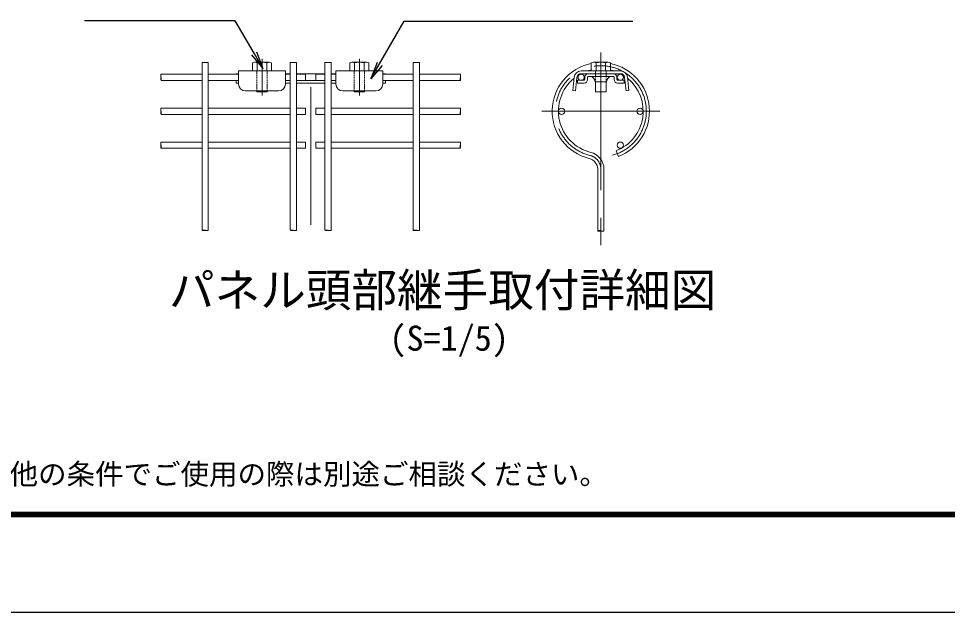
# Model space of a CAD drawing. Units: millimetres, scale not verified, with parts at other scales. Extents: x -4200 to 4200, y -2970 to 2970.
# Drawn here: x -2453 to -314, y -2970 to -1602 of the extents above; entities that cross this region are included whole.
import ezdxf
from ezdxf.enums import TextEntityAlignment as Align

# ---------------------------------------------------------------- set-up
doc = ezdxf.new("R2010")
doc.units = ezdxf.units.MM
doc.header["$LTSCALE"] = 10
doc.linetypes.add('USER1', pattern=[50.8, 31.75, -6.35, 6.35, -6.35])
doc.linetypes.add('USER2', pattern=[0.375, 0.25, -0.125])
for name, color, linetype, lineweight in [('0-1_D-STR3', 3, 'Continuous', 13), ('0-2_D-BMK', 2, 'USER1', 13), ('0-5_D-STR2', 7, 'Continuous', 13), ('0-8_D-STR-TXT', 7, 'Continuous', 25), ('0-C_D-TTL', 7, 'Continuous', 25)]:
    doc.layers.add(name, color=color, linetype=linetype, lineweight=lineweight)
doc.layers.add('0-9_D-TTL-TXT', color=7, linetype='Continuous')
doc.styles.add('ＭＳ ゴシック', font='')
doc.styles.get('ＭＳ ゴシック').set_extended_font_data('MS Gothic')

# ---------------------------------------------------------------- blocks, each defined once
blk = doc.blocks.new('MLeader1')
at = {"layer": '0-8_D-STR-TXT'}
blk.add_line((-1615.99, -1710.02), (-1641.77, -1741.32), dxfattribs=at)
for points in [[(-1621.77, -1706.68), (-1564.88, -1608.15), (-1045.64, -1608.15), (-1038.44, -1608.15)], [(-1627.54, -1703.35), (-1641.77, -1741.32), (-1621.77, -1706.68)]]:
    blk.add_lwpolyline(points, dxfattribs=at)
blk = doc.blocks.new('MLeader2')
at = {"layer": '0-8_D-STR-TXT'}
blk.add_line((-1904.88, -1678.83), (-1890.65, -1716.8), dxfattribs=at)
for points in [[(-1910.65, -1682.16), (-1953.96, -1607.15), (-2293.53, -1607.15), (-2300.73, -1607.15)], [(-1916.43, -1685.49), (-1890.65, -1716.8), (-1910.65, -1682.16)]]:
    blk.add_lwpolyline(points, dxfattribs=at)

msp = doc.modelspace()

# ---------------------------------------------------------------- linework, layer by layer
at = {"layer": '0-1_D-STR3'}
for p, q in [((-1914.22, -1722.86), (-1914.22, -1704.33)), ((-1908.71, -1702.86), (-1875.67, -1702.86)), ((-1903.2, -1722.86), (-1903.2, -1704.33)), ((-1881.18, -1722.86), (-1881.18, -1704.33)), ((-1870.17, -1704.33), (-1870.17, -1722.86)), ((-1690.24, -1722.86), (-1690.24, -1704.33)), ((-1684.74, -1702.86), (-1651.7, -1702.86)), ((-1679.23, -1722.86), (-1679.23, -1704.33)), ((-1657.2, -1722.86), (-1657.2, -1704.33)), ((-1646.19, -1704.33), (-1646.19, -1722.86)), ((-1134.36, -1722.74), (-1134.36, -1704.21)), ((-1128.85, -1702.74), (-1095.82, -1702.74)), ((-1123.35, -1722.74), (-1123.35, -1704.21)), ((-1101.32, -1722.74), (-1101.32, -1704.21)), ((-1090.31, -1704.21), (-1090.31, -1722.74)), ((-1952.19, -1729.26), (-1946.19, -1729.26)), ((-1952.19, -1730.06), (-1952.19, -1729.26)), ((-1946.19, -1722.86), (-1946.19, -1752.86)), ((-1946.19, -1722.86), (-1838.19, -1722.86)), ((-1914.22, -1722.86), (-1870.17, -1722.86)), ((-1912.19, -1722.86), (-1872.19, -1722.86)), ((-1838.19, -1722.86), (-1838.19, -1752.86)), ((-1838.19, -1729.26), (-1827.36, -1729.26)), ((-1812.96, -1729.26), (-1747.42, -1729.26)), ((-1732.96, -1729.26), (-1722.19, -1729.26)), ((-1722.19, -1722.86), (-1722.19, -1752.86)), ((-1722.19, -1722.86), (-1614.19, -1722.86)), ((-1690.24, -1722.86), (-1646.19, -1722.86)), ((-1688.22, -1722.86), (-1648.22, -1722.86)), ((-1688.19, -1722.86), (-1648.19, -1722.86)), ((-1614.19, -1722.86), (-1614.19, -1752.86)), ((-1614.19, -1729.26), (-1608.19, -1729.26)), ((-1608.19, -1729.26), (-1608.19, -1730.06)), ((-1157.63, -1722.74), (-1066.99, -1722.74)), ((-1157.63, -1729.14), (-1066.99, -1729.14)), ((-1134.36, -1722.74), (-1090.31, -1722.74)), ((-1952.19, -1744.46), (-1946.19, -1744.46)), ((-1952.19, -1750.86), (-1952.19, -1744.46)), ((-1952.19, -1750.86), (-1946.19, -1750.86)), ((-1827.36, -1744.46), (-1838.19, -1744.46)), ((-1838.19, -1744.46), (-1827.36, -1744.46)), ((-1838.19, -1750.86), (-1827.36, -1750.86)), ((-1812.96, -1744.46), (-1747.36, -1744.46)), ((-1812.96, -1750.86), (-1747.36, -1750.86)), ((-1732.96, -1750.86), (-1722.19, -1750.86)), ((-1614.19, -1744.46), (-1608.19, -1744.46)), ((-1614.19, -1750.86), (-1608.19, -1750.86)), ((-1608.19, -1744.46), (-1608.19, -1750.86)), ((-1173.55, -1737.13), (-1176.68, -1768.09)), ((-1167.18, -1737.77), (-1170.31, -1768.74)), ((-1166.31, -1744.34), (-1150.91, -1744.34)), ((-1166.31, -1744.34), (-1166.31, -1750.74)), ((-1166.31, -1750.74), (-1150.91, -1750.74)), ((-1149.31, -1737.14), (-1149.31, -1742.74)), ((-1142.91, -1737.14), (-1142.91, -1742.74)), ((-1141.31, -1735.54), (-1083.31, -1735.54)), ((-1125.51, -1747.93), (-1099.11, -1747.93)), ((-1124.31, -1770.74), (-1124.31, -1747.93)), ((-1100.31, -1770.74), (-1100.31, -1747.93)), ((-1081.71, -1737.14), (-1081.71, -1742.74)), ((-1075.31, -1737.14), (-1075.31, -1742.74)), ((-1073.71, -1744.34), (-1058.31, -1744.34)), ((-1073.71, -1750.74), (-1058.31, -1750.74)), ((-1058.31, -1744.34), (-1058.31, -1750.74)), ((-1051.07, -1737.13), (-1047.94, -1768.09)), ((-1930.19, -1768.86), (-1854.19, -1768.86)), ((-1904.16, -1770.86), (-1904.16, -1768.86)), ((-1904.16, -1770.86), (-1880.16, -1770.86)), ((-1880.16, -1770.86), (-1880.16, -1768.86)), ((-1706.19, -1768.86), (-1630.19, -1768.86)), ((-1680.19, -1770.86), (-1680.19, -1768.86)), ((-1680.19, -1770.86), (-1656.19, -1770.86)), ((-1656.19, -1770.86), (-1656.19, -1768.86)), ((-1176.68, -1768.09), (-1170.31, -1768.74)), ((-1124.31, -1770.74), (-1100.31, -1770.74))]:
    msp.add_line(p, q, dxfattribs=at)
at = {"layer": '0-1_D-STR3', "linetype": 'USER2'}
for p, q in [((-1904.16, -1768.86), (-1904.16, -1722.86)), ((-1880.16, -1768.86), (-1880.16, -1722.86)), ((-1680.19, -1768.86), (-1680.19, -1722.86)), ((-1656.19, -1768.86), (-1656.19, -1722.86)), ((-1124.31, -1747.93), (-1124.31, -1722.74)), ((-1100.31, -1747.93), (-1100.31, -1722.74))]:
    msp.add_line(p, q, dxfattribs=at)
at = {"layer": '0-1_D-STR3'}
for points in [[(-1722.19, -1744.46), (-1732.96, -1744.46), (-1722.19, -1744.46)], [(-1057.44, -1737.77), (-1054.31, -1768.74), (-1047.94, -1768.09)]]:
    msp.add_lwpolyline(points, dxfattribs=at)
for centre, radius, start, end in [((-1908.71, -1713.87), 11.01, 60, 120), ((-1892.19, -1744.69), 41.84, 74.73852, 105.26148), ((-1875.67, -1713.87), 11.01, 60, 120), ((-1684.74, -1713.87), 11.01, 60, 120), ((-1668.22, -1744.69), 41.84, 74.73852, 105.26148), ((-1651.7, -1713.87), 11.01, 60, 120), ((-1128.85, -1713.75), 11.01, 60, 120), ((-1112.34, -1744.57), 41.84, 74.73852, 105.26148), ((-1095.82, -1713.75), 11.01, 60, 120), ((-1157.63, -1738.74), 16, 90, 174.23211), ((-1157.63, -1738.74), 9.6, 90, 174.23211), ((-1141.31, -1737.14), 8, 90, 180), ((-1083.31, -1737.14), 8, 0, 90), ((-1066.99, -1738.74), 16, 5.76789, 90), ((-1066.99, -1738.74), 9.6, 5.76789, 90), ((-1930.19, -1752.86), 16, 180, 270), ((-1854.19, -1752.86), 16, 270, 0), ((-1706.19, -1752.86), 16, 180, 270), ((-1630.19, -1752.86), 16, 270, 0), ((-1150.91, -1742.74), 1.6, 270, 0), ((-1150.91, -1742.74), 8, 270, 0), ((-1141.31, -1737.14), 1.6, 90, 180), ((-1138.31, -1747.93), 12.8, 0, 75.52068), ((-1086.31, -1747.93), 12.8, 104.47932, 180), ((-1083.31, -1737.14), 1.6, 0, 90), ((-1073.71, -1742.74), 8, 180, 270), ((-1073.71, -1742.74), 1.6, 180, 270)]:
    msp.add_arc(centre, radius, start, end, dxfattribs=at)
at = {"layer": '0-2_D-BMK'}
for p, q in [((-1112.31, -1679.95), (-1112.31, -2136.31)), ((-1892.16, -1779.61), (-1892.17, -1694.59)), ((-1668.19, -1779.61), (-1668.19, -1694.59)), ((-1780.19, -2077.28), (-1780.19, -1717.7)), ((-976.71, -1815.55), (-1247.91, -1815.55))]:
    msp.add_line(p, q, dxfattribs=at)
for centre, radius, start, end in [((-1112.31, -1815.55), 104.8, 284.7, 256.20952), ((-1145.11, -1949.18), 32.8, 0, 76.20952)]:
    msp.add_arc(centre, radius, start, end, dxfattribs=at)
at = {"layer": '0-5_D-STR2'}
for p, q in [((-2016.04, -1703.55), (-2030.44, -1703.55)), ((-2030.44, -1703.55), (-2030.44, -2089.84)), ((-2016.04, -1703.55), (-2016.04, -2089.84)), ((-1812.96, -1703.55), (-1827.36, -1703.55)), ((-1827.36, -1703.55), (-1827.36, -2089.84)), ((-1812.96, -1703.55), (-1812.96, -2089.84)), ((-1732.96, -1703.55), (-1747.36, -1703.55)), ((-1747.36, -1703.55), (-1747.36, -2089.84)), ((-1732.96, -1703.55), (-1732.96, -2089.84)), ((-1529.88, -1703.55), (-1544.28, -1703.55)), ((-1544.28, -1703.55), (-1544.28, -2089.84)), ((-1529.88, -1703.55), (-1529.88, -2089.84)), ((-2030.44, -1730.06), (-2124.71, -1730.06)), ((-1946.19, -1730.06), (-2016.04, -1730.06)), ((-1827.36, -1730.06), (-1838.19, -1730.06)), ((-1792.16, -1730.06), (-1812.96, -1730.06)), ((-1792.16, -1730.06), (-1792.16, -1744.46)), ((-1768.22, -1730.06), (-1747.42, -1730.06)), ((-1722.19, -1730.06), (-1732.96, -1730.06)), ((-1544.28, -1730.06), (-1614.19, -1730.06)), ((-1435.54, -1730.06), (-1529.88, -1730.06)), ((-2030.44, -1744.46), (-2124.71, -1744.46)), ((-1952.19, -1744.46), (-2016.04, -1744.46)), ((-1792.16, -1744.46), (-1812.96, -1744.46)), ((-1544.28, -1744.46), (-1608.19, -1744.46)), ((-1435.54, -1744.46), (-1529.88, -1744.46)), ((-2030.44, -1808.35), (-2124.71, -1808.35)), ((-1827.36, -1808.35), (-2016.04, -1808.35)), ((-1792.16, -1808.35), (-1812.96, -1808.35)), ((-1792.16, -1808.35), (-1792.16, -1822.75)), ((-1768.22, -1808.35), (-1747.42, -1808.35)), ((-1544.28, -1808.35), (-1732.96, -1808.35)), ((-1435.54, -1808.35), (-1529.88, -1808.35)), ((-2030.44, -1822.75), (-2124.71, -1822.75)), ((-1827.36, -1822.75), (-2016.04, -1822.75)), ((-1792.16, -1822.75), (-1812.96, -1822.75)), ((-1544.28, -1822.75), (-1732.96, -1822.75)), ((-1435.54, -1822.75), (-1529.88, -1822.75)), ((-2030.44, -1886.63), (-2124.71, -1886.63)), ((-2030.44, -1901.03), (-2124.71, -1901.03)), ((-1827.36, -1886.63), (-2016.04, -1886.63)), ((-1827.36, -1901.03), (-2016.04, -1901.03)), ((-1792.16, -1886.63), (-1812.96, -1886.63)), ((-1792.16, -1901.03), (-1812.96, -1901.03)), ((-1792.16, -1886.63), (-1792.16, -1901.03)), ((-1768.22, -1886.63), (-1747.42, -1886.63)), ((-1768.22, -1886.63), (-1768.22, -1901.03)), ((-1768.22, -1901.03), (-1747.42, -1901.03)), ((-1544.28, -1886.63), (-1732.96, -1886.63)), ((-1544.28, -1901.03), (-1732.96, -1901.03)), ((-1435.54, -1886.63), (-1529.88, -1886.63)), ((-1435.54, -1901.03), (-1529.88, -1901.03)), ((-1076.94, -1906.51), (-1071.72, -1919.93)), ((-1119.51, -1949.18), (-1119.51, -2090.89)), ((-1105.11, -1949.18), (-1105.11, -2090.96))]:
    msp.add_line(p, q, dxfattribs=at)
for points in [[(-1768.22, -1730.06), (-1768.22, -1744.46), (-1747.42, -1744.46)], [(-1768.22, -1808.35), (-1768.22, -1822.75), (-1747.42, -1822.75)]]:
    msp.add_lwpolyline(points, dxfattribs=at)
for centre in [(-1157.51, -1737.26), (-1067.11, -1737.26), (-1202.71, -1815.55), (-1021.91, -1815.55), (-1067.11, -1893.83)]:
    msp.add_circle(centre, 7.2, dxfattribs=at)
for centre, radius, start, end in [((-1112.31, -1815.55), 112, 101.35516, 256.20952), ((-1112.31, -1815.55), 112, 291.25, 78.67181), ((-1112.31, -1815.55), 97.6, 117.71481, 123.37821), ((-1112.31, -1815.55), 97.6, 103.05813, 108.02633), ((-1112.31, -1815.55), 97.6, 71.97367, 76.97302), ((-1112.31, -1815.55), 97.6, 56.62179, 62.28519), ((-1112.31, -1815.55), 97.6, 129.43822, 256.20952), ((-1112.31, -1815.55), 97.6, 291.25, 50.56178), ((-1145.11, -1949.18), 25.6, 0, 76.20952), ((-1145.11, -1949.18), 40, 0, 76.20952)]:
    msp.add_arc(centre, radius, start, end, dxfattribs=at)
for centre, major_axis, ratio, start_param, end_param in [((-2124.71, -1733.66), (0, -3.6), 0.114898, 3.1414937, 6.283185), ((-1435.67, -1733.66), (0, -3.6), 0.114898, 0.0000003, 3.1416916), ((-2124.71, -1811.95), (0, -3.6), 0.114898, 3.1414937, 6.283185), ((-1435.67, -1811.95), (0, -3.6), 0.114898, 0.0000003, 3.1416916), ((-2124.71, -1890.23), (0, -3.6), 0.114898, 3.1414937, 6.283185), ((-1435.67, -1890.23), (0, -3.6), 0.114898, 0.0000003, 3.1416916), ((-2019.64, -2089.83), (-3.6, 0), 0.114898, 0.0000003, 3.1416916), ((-1816.56, -2089.83), (-3.6, 0), 0.114898, 0.0000003, 3.1416916), ((-1736.56, -2089.83), (-3.6, 0), 0.114898, 0.0000003, 3.1416916), ((-1533.48, -2089.83), (-3.6, 0), 0.114898, 0.0000003, 3.1416916), ((-1108.7, -2090.89), (3.6, 0), 0.246642, 3.1415927, 6.2053633)]:
    msp.add_ellipse(centre, major_axis=major_axis, ratio=ratio, start_param=start_param, end_param=end_param, dxfattribs=at)
for centre, major_axis, ratio in [((-2124.71, -1740.86), (0, -3.6), 0.114898), ((-1435.67, -1740.86), (0, 3.6), 0.114898), ((-2124.71, -1819.15), (0, -3.6), 0.114898), ((-1435.67, -1819.15), (0, 3.6), 0.114898), ((-2124.71, -1897.44), (0, -3.6), 0.114898), ((-1435.67, -1897.44), (0, 3.6), 0.114898), ((-2026.84, -2089.83), (-3.6, 0), 0.114898), ((-1823.76, -2089.83), (-3.6, 0), 0.114898), ((-1743.76, -2089.83), (-3.6, 0), 0.114898), ((-1540.68, -2089.83), (-3.6, 0), 0.114898), ((-1115.9, -2090.89), (3.6, 0), 0.246642)]:
    msp.add_ellipse(centre, major_axis=major_axis, ratio=ratio, dxfattribs=at)
at = {"layer": '0-C_D-TTL', "color": 2}
msp.add_lwpolyline([(-4199.62, 2970), (4200.38, 2970), (4200.38, -2970), (-4199.62, -2970)], close=True, dxfattribs=at)
at = {"layer": '0-C_D-TTL'}
for points in [[(-3929.62, 2750), (3930.38, 2750), (3930.38, -2750), (-3929.62, -2750)], [(-3927.12, 2747.5), (3927.88, 2747.5), (3927.88, -2747.5), (-3927.12, -2747.5)], [(-3924.62, 2745), (3925.38, 2745), (3925.38, -2745), (-3924.62, -2745)], [(-3922.12, 2742.5), (3922.88, 2742.5), (3922.88, -2742.5), (-3922.12, -2742.5)], [(-3919.62, 2740), (3920.38, 2740), (3920.38, -2740), (-3919.62, -2740)]]:
    msp.add_lwpolyline(points, close=True, dxfattribs=at)

# ---------------------------------------------------------------- block references
at = {"layer": '0-8_D-STR-TXT'}
for name in ['MLeader2', 'MLeader1']:
    msp.add_blockref(name, (0, 0), dxfattribs=at)

# ---------------------------------------------------------------- texts
at = {"layer": '0-8_D-STR-TXT', "style": 'ＭＳ ゴシック'}
msp.add_text('※本商品はGLへの設置を基準としております。他の条件でご使用の際は別途ご相談ください。', height=48.09, dxfattribs=at).set_placement((-3850.83, -2689.87), align=Align.BOTTOM_LEFT)
at = {"layer": '0-9_D-TTL-TXT', "style": 'ＭＳ ゴシック'}
for s, height, p in [('パネル頭部継手取付詳細図', 76.98, (-2106.52, -2289.03)), ('(S=1/5)', 57.7, (-1598.9, -2384.47))]:
    msp.add_text(s, height=height, dxfattribs=at).set_placement(p, align=Align.BOTTOM_LEFT)

doc.saveas('drawing.dxf')
